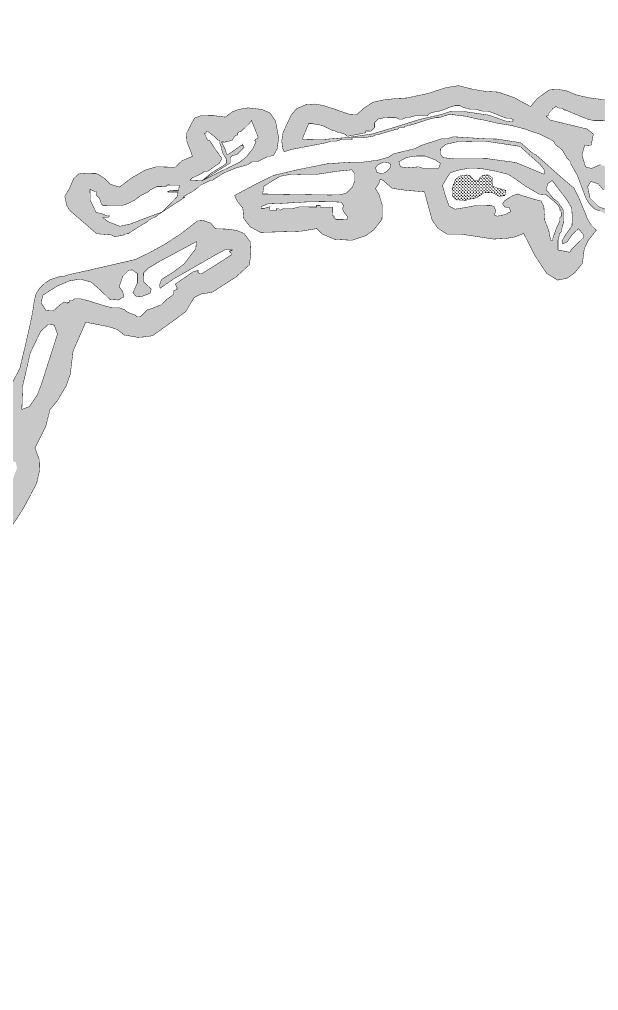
# Model space of a CAD drawing. Header units: metres. Extents: x 319750 to 415268, y 1725605 to 1842937.
# Drawn here: x 330779 to 332125, y 1808813 to 1811073 of the extents above; entities that cross this region are included whole.
import ezdxf

# ---------------------------------------------------------------- set-up
doc = ezdxf.new("R2010")
doc.units = ezdxf.units.M
doc.header["$MEASUREMENT"] = 0
doc.layers.add('MANGROOVES BUFFER ZONE', color=120, linetype='Continuous')

msp = doc.modelspace()

# ---------------------------------------------------------------- hatches: boundary and pattern name
at = {"layer": 'MANGROOVES BUFFER ZONE'}
h = msp.add_hatch(dxfattribs=at)
h.set_pattern_fill('GRASS', color=256, scale=5)
h.paths.add_polyline_path([(332098.8, 1810817.9), (332050.3, 1810829.7), (332012, 1810839.1), (332003.8, 1810847.8), (332009, 1810850.4), (332009.1, 1810854.4), (332017.2, 1810862.5), (332017.2, 1810866.5), (332021.3, 1810866.5), (332025.4, 1810870.5), (332033.4, 1810866.4), (332041.5, 1810866.3), (332045.5, 1810862.2), (332049.5, 1810862.2), (332057.6, 1810858.1), (332097.9, 1810841.6), (332114, 1810837.4), (332150.4, 1810837.2), (332162.4, 1810829), (332170.5, 1810824.9), (332178.5, 1810816.7), (332186.5, 1810808.6), (332194.6, 1810808.5), (332198.6, 1810804.4), (332218.8, 1810804.3), (332222.9, 1810808.3), (332235.1, 1810816.3), (332251.3, 1810824.2), (332259.4, 1810828.2), (332295.9, 1810840), (332320.2, 1810847.9), (332344.5, 1810859.9), (332348.6, 1810863.9), (332348.7, 1810876), (332356.8, 1810884), (332377.1, 1810896), (332389.3, 1810904), (332397.4, 1810903.9), (332401.5, 1810907.9), (332405.5, 1810903.8), (332417.6, 1810903.8), (332417.8, 1810924), (332421.8, 1810928), (332425.9, 1810932), (332430, 1810940), (332446.3, 1810956.1), (332454.4, 1810964.1), (332462.6, 1810976.1), (332474.9, 1810996.3), (332491.3, 1811028.5), (332495.4, 1811032.5), (332495.5, 1811040.6), (332499.5, 1811044.6), (332499.6, 1811048.6), (332503.6, 1811052.6), (332523.8, 1811052.5), (332523.9, 1811056.5), (332527.9, 1811060.5), (332538.3, 1811072.5), (332467.6, 1811073), (332450.9, 1811035.4), (332436.3, 1811013.5), (332409.9, 1810981.4), (332377.5, 1810940.4), (332330.8, 1810908.5), (332271.9, 1810874.6), (332208.7, 1810852.1), (332195.6, 1810859.1), (332162.8, 1810877.5), (332140, 1810885.7), (332101.7, 1810890.9), (332074.2, 1810897.3), (332048.9, 1810907.5), (332031.2, 1810910.1), (332011.6, 1810909.2), (331998.9, 1810900.7), (331982.2, 1810888.3), (331967.2, 1810870.4), (331953.7, 1810877.4), (331929.4, 1810891), (331892.3, 1810903.9), (331863, 1810905.5), (331833.6, 1810910.2), (331799.6, 1810918.9), (331770.2, 1810914.2), (331729.2, 1810900.8), (331679.2, 1810890.2), (331654.5, 1810888.9), (331625.4, 1810885.7), (331600.7, 1810880.3), (331579.3, 1810866.4), (331562.5, 1810850.9), (331548.1, 1810851.5), (331508.7, 1810865.1), (331485.4, 1810872.6), (331465.4, 1810876.1), (331444.3, 1810874.5), (331423.2, 1810865.1), (331410.9, 1810851.2), (331399.3, 1810826.3), (331391.3, 1810808.8), (331388.8, 1810790.5), (331390.3, 1810773.8), (331394.2, 1810765), (331410.3, 1810770.2), (331491.3, 1810785.8), (331503.4, 1810789.7), (331515.5, 1810789.6), (331527.7, 1810793.6), (331551.9, 1810793.4), (331552, 1810797.4), (331576.2, 1810797.2), (331600.5, 1810801.1), (331608.6, 1810805), (331612.7, 1810805), (331653.2, 1810816.8), (331657.2, 1810816.8), (331661.3, 1810820.8), (331673.4, 1810820.7), (331673.4, 1810824.7), (331677.5, 1810824.7), (331693.7, 1810828.6), (331730.1, 1810840.5), (331746.3, 1810844.4), (331754.4, 1810844.3), (331778.7, 1810852.2), (331815, 1810847.9), (331851.3, 1810839.5), (331855.4, 1810839.5), (331891.7, 1810831.1), (331919.9, 1810826.8), (331952.2, 1810818.5), (331988.5, 1810806.1), (332020.7, 1810789.7), (332024.7, 1810781.6), (332040.7, 1810769.3), (332052.7, 1810749), (332060.7, 1810740.9), (332060.7, 1810736.8), (332076.6, 1810708.4), (332088.5, 1810676), (332096.4, 1810655.7), (332104.4, 1810643.5), (332116.4, 1810631.3), (332128.5, 1810627.2), (332144.6, 1810618.9), (332176.8, 1810606.6), (332225.2, 1810594.1), (332285.7, 1810581.5), (332310, 1810577.2), (332342.3, 1810581), (332358.5, 1810580.9), (332382.8, 1810588.8), (332411.2, 1810600.7), (332435.5, 1810616.7), (332439.6, 1810620.7), (332439.6, 1810616.6), (332468.1, 1810640.6), (332488.4, 1810652.6), (332508.7, 1810668.6), (332524.9, 1810676.6), (332549.3, 1810692.5), (332557.4, 1810692.5), (332597.8, 1810700.2), (332626.1, 1810700), (332674.6, 1810703.7), (332694.9, 1810707.6), (332707, 1810707.5), (332727.2, 1810711.4), (332739.4, 1810715.3), (332747.5, 1810723.3), (332755.6, 1810727.3), (332757.7, 1810733.4), (332734.1, 1810720.9), (332705.7, 1810715.2), (332647.3, 1810708.4), (332569.8, 1810701.2), (332526, 1810689.8), (332500.2, 1810675.8), (332407.8, 1810608.3), (332360.1, 1810589), (332309.5, 1810584.3), (332172.3, 1810619.1), (332125.3, 1810637.4), (332105.2, 1810657.5), (332099.9, 1810683.3), (332107, 1810695.8), (332124.6, 1810690.5), (332136.8, 1810675.8), (332145.4, 1810680.1), (332153.3, 1810705.2), (332147.2, 1810728.6), (332129.3, 1810735.1), (332108.8, 1810726.1), (332094.8, 1810730.1), (332086.6, 1810757.7), (332092.7, 1810779.2), (332108.1, 1810780.6), (332113.1, 1810806.1)])
h.paths.add_polyline_path([(331927.2, 1810839.4), (331924, 1810834.6), (331911.6, 1810835.5), (331870.8, 1810850.2), (331811.1, 1810858.9), (331780, 1810858.4), (331759.6, 1810851.8), (331708.4, 1810840), (331652.4, 1810822.4), (331599.3, 1810806.6), (331543.7, 1810798.4), (331485.2, 1810793.6), (331440.9, 1810793), (331436.6, 1810794.9), (331451.2, 1810830.5), (331459.3, 1810830.5), (331483.5, 1810826.2), (331507.7, 1810813.9), (331511.7, 1810813.9), (331519.7, 1810809.8), (331523.8, 1810809.8), (331535.9, 1810805.6), (331539.9, 1810801.5), (331543.9, 1810801.5), (331584.4, 1810809.3), (331584.4, 1810813.3), (331596.6, 1810813.2), (331600.6, 1810817.2), (331604.7, 1810821.2), (331604.8, 1810833.4), (331608.9, 1810837.4), (331612.9, 1810841.4), (331617, 1810841.4), (331629.1, 1810845.3), (331653.4, 1810845.1), (331661.4, 1810841), (331669.5, 1810840.9), (331677.6, 1810844.9), (331685.7, 1810844.9), (331697.9, 1810848.8), (331726.1, 1810848.6), (331730.2, 1810852.6), (331738.3, 1810856.6), (331758.6, 1810860.4), (331778.8, 1810868.4), (331791, 1810872.3), (331803.1, 1810872.2), (331811.2, 1810868.1), (331827.3, 1810863.9), (331839.4, 1810863.9), (331855.5, 1810859.7), (331867.7, 1810859.6), (331879.8, 1810855.5), (331899.9, 1810847.2), (331912, 1810843.1), (331920.1, 1810843)], flags=16)
h = msp.add_hatch(dxfattribs=at)
h.set_pattern_fill('GRASS', color=256, scale=5)
h.paths.add_polyline_path([(331374.3, 1810836.1), (331361.6, 1810855.1), (331342.7, 1810863.6), (331310.4, 1810867.2), (331289.4, 1810863.8), (331273.3, 1810857.6), (331257.2, 1810845.7), (331231.5, 1810849), (331201.9, 1810849.3), (331185.8, 1810843.2), (331178.3, 1810830), (331167.2, 1810807.9), (331168, 1810788.7), (331176.2, 1810768.4), (331180.9, 1810754), (331157, 1810744.4), (331140.6, 1810729), (331097, 1810730.1), (331071.3, 1810722.5), (331038, 1810703.1), (331011.3, 1810682.7), (330989.7, 1810689.8), (330977.1, 1810702.9), (330958.1, 1810714.7), (330933.4, 1810715.2), (330916.3, 1810713.5), (330904.7, 1810702.4), (330895.2, 1810680.1), (330884.1, 1810661.2), (330888.7, 1810640.6), (330895, 1810629.1), (330958.4, 1810574.3), (330992.5, 1810571.5), (331000.6, 1810567.3), (331020.8, 1810571.2), (331028.9, 1810575.2), (331033, 1810575.2), (331057.4, 1810591.1), (331077.6, 1810603.1), (331081.7, 1810607.1), (331097.9, 1810615.1), (331102, 1810619.1), (331110.6, 1810624.7), (331074, 1810611.4), (331037.1, 1810597.1), (331012.3, 1810591.6), (330985.4, 1810602.1), (330972.3, 1810612), (330984.8, 1810611.9), (330988.8, 1810615.9), (330980.8, 1810616), (330972.7, 1810620.1), (330957, 1810624.2), (330943.5, 1810652.1), (330942.7, 1810676.9), (330944.9, 1810676.9), (330952.9, 1810672.8), (330957, 1810672.8), (330956.9, 1810664.7), (330964.9, 1810656.5), (330968.9, 1810644.4), (330972.9, 1810640.3), (331017.3, 1810640), (331029.5, 1810643.9), (331045.7, 1810651.9), (331062, 1810663.9), (331078.2, 1810671.8), (331082.3, 1810675.8), (331090.4, 1810679.8), (331098.5, 1810683.8), (331118.7, 1810683.6), (331122.8, 1810687.6), (331151.1, 1810687.4), (331148.4, 1810675.3), (331130.8, 1810675.4), (331122.6, 1810671.5), (331146.9, 1810671.3), (331147.6, 1810671.4), (331145, 1810659.8), (331110.6, 1810624.7), (331150.8, 1810651), (331163, 1810659), (331158.9, 1810659.1), (331171.1, 1810667), (331179.2, 1810671), (331195.5, 1810683), (331199.5, 1810687), (331223.9, 1810699), (331227.9, 1810698.9), (331252.3, 1810714.9), (331280.7, 1810726.8), (331309, 1810734.7), (331321.2, 1810742.6), (331333.3, 1810742.6), (331357.7, 1810754.5), (331361.7, 1810754.5), (331369.7, 1810757), (331378.2, 1810772.1), (331381.5, 1810797.6)])
h.paths.add_polyline_path([(331232.8, 1810799.9), (331240.8, 1810791.8), (331244.8, 1810791.8), (331244.8, 1810783.7), (331248.7, 1810775.6), (331248.7, 1810771.5), (331252.6, 1810759.4), (331260.6, 1810747.2), (331260.6, 1810739.1), (331256.5, 1810735.1), (331224, 1810715.1), (331203.7, 1810697.9), (331175.4, 1810699.3), (331179.5, 1810703.4), (331203.8, 1810715.3), (331207.9, 1810719.3), (331216, 1810719.2), (331244.4, 1810739.2), (331248.5, 1810747.3), (331248.5, 1810751.3), (331236.5, 1810767.6), (331220.6, 1810791.9), (331216.5, 1810792), (331208.6, 1810808.2), (331212.6, 1810808.2), (331212.7, 1810812.2), (331216.7, 1810812.2)], flags=16)
h.paths.add_polyline_path([(331248.8, 1810787.7), (331256.9, 1810787.6), (331273.1, 1810791.5), (331281.3, 1810803.6), (331285.3, 1810803.6), (331285.4, 1810807.6), (331289.4, 1810811.6), (331293.5, 1810811.6), (331313.8, 1810831.6), (331318.2, 1810838), (331333.8, 1810799.1), (331332, 1810795.1), (331329.7, 1810795.1), (331325.6, 1810791.1), (331328.7, 1810788), (331322.4, 1810773.8), (331307, 1810753.4), (331290.5, 1810740.8), (331204.8, 1810698.5), (331224, 1810711.1), (331256.5, 1810731), (331268.6, 1810739), (331268.7, 1810751.1), (331272.8, 1810755.2), (331285, 1810759.1), (331297.2, 1810771.1), (331301.3, 1810775.1), (331297.3, 1810783.3), (331297.3, 1810779.2), (331293.2, 1810779.2), (331264.8, 1810759.3), (331260.7, 1810759.3), (331256.8, 1810771.4)], flags=16)
h = msp.add_hatch(dxfattribs=at)
h.set_pattern_fill('GRASS', color=256, scale=5)
h.paths.add_polyline_path([(331980, 1810757.7), (331972, 1810761.8), (331943.9, 1810786.2), (331915.6, 1810790.5), (331887.4, 1810794.8), (331867.2, 1810794.9), (331794.5, 1810799.5), (331786.4, 1810799.6), (331774.2, 1810795.7), (331762.1, 1810795.8), (331713.5, 1810780), (331697.3, 1810772), (331648.7, 1810760.3), (331636.5, 1810752.3), (331608.1, 1810744.4), (331604.1, 1810744.5), (331575.8, 1810740.6), (331551.5, 1810740.8), (331494.9, 1810737.2), (331418, 1810721.7), (331369.4, 1810709.9), (331328.9, 1810690), (331284.2, 1810666.1), (331278.9, 1810663), (331286.9, 1810647.5), (331298.2, 1810634.1), (331300.3, 1810609.8), (331315.4, 1810590.3), (331339.1, 1810577.4), (331433.5, 1810580.1), (331470.2, 1810586.2), (331482, 1810574), (331511.7, 1810561.3), (331552.1, 1810559), (331584.8, 1810570.1), (331602.5, 1810583.1), (331612.7, 1810595.9), (331621.8, 1810607.9), (331622.1, 1810641.9), (331614.6, 1810665.8), (331606.7, 1810679.3), (331614.6, 1810691.8), (331617.6, 1810701.3), (331624.6, 1810698.1), (331645.3, 1810679.9), (331679, 1810675.1), (331720.4, 1810671.9), (331738.3, 1810606), (331751.7, 1810586.9), (331772.5, 1810573.4), (331806.8, 1810573.1), (331881.1, 1810561.8), (331911.8, 1810563.5), (331931.2, 1810567), (331951.1, 1810575), (331976.6, 1810524.8), (331997, 1810493.1), (332004.8, 1810481.5), (332030.2, 1810466.3), (332051.6, 1810470.4), (332070.7, 1810484.1), (332087.7, 1810505.4), (332091.9, 1810538.7), (332100.6, 1810557.7), (332120.1, 1810582.8), (332108, 1810595), (332100.1, 1810607.2), (332092.1, 1810627.4), (332080.2, 1810655.8), (332068.3, 1810680.2), (332044.2, 1810700.6)])
h.paths.add_polyline_path([(331606.6, 1810727.2), (331611.4, 1810734.1), (331624.9, 1810741), (331635.7, 1810740), (331641.2, 1810736.2), (331640.2, 1810726.8), (331631.9, 1810718.5), (331622.5, 1810713.6), (331610, 1810716.8)], flags=16)
h.paths.add_polyline_path([(331558.7, 1810713.4), (331558.7, 1810697.9), (331553.2, 1810683.4), (331539.7, 1810669.6), (331526.6, 1810665.1), (331501.1, 1810664.4), (331344.4, 1810666.8), (331346.5, 1810684.1), (331359.6, 1810692.7), (331384.8, 1810707.9), (331411.4, 1810713), (331435.2, 1810712.3), (331467.6, 1810712), (331519.4, 1810719.9), (331551.5, 1810723)], flags=16)
h.paths.add_polyline_path([(331661, 1810742.1), (331679, 1810751.8), (331702.6, 1810755.2), (331721.3, 1810755.2), (331745.6, 1810746.2), (331757.4, 1810737.9), (331753.5, 1810727.1), (331733.1, 1810726.8), (331716.1, 1810726.8), (331706.8, 1810730), (331683.9, 1810727.9), (331664.5, 1810730)], flags=16)
h.paths.add_polyline_path([(331526.9, 1810647.8), (331532.1, 1810640.2), (331530, 1810630.9), (331533.5, 1810624), (331541.1, 1810614.6), (331540.3, 1810607.5), (331538.4, 1810607.6), (331514.1, 1810607.8), (331510.1, 1810611.8), (331510.1, 1810615.9), (331506.1, 1810615.9), (331506.1, 1810619.9), (331506.3, 1810636.1), (331502.2, 1810636.1), (331478, 1810636.3), (331478, 1810640.4), (331469.9, 1810640.4), (331469.9, 1810636.4), (331449.7, 1810636.6), (331441.6, 1810636.6), (331433.5, 1810636.7), (331429.5, 1810636.7), (331413.3, 1810632.8), (331401.2, 1810632.9), (331393.1, 1810633), (331385, 1810629), (331381, 1810633.1), (331376.9, 1810633.1), (331376.9, 1810629), (331360.7, 1810629.2), (331360.8, 1810637.3), (331348.6, 1810633.3), (331340.6, 1810633.4), (331340.6, 1810637.4), (331356.3, 1810643.7), (331396.4, 1810645.4), (331444.5, 1810648.2), (331481.2, 1810648.9), (331508.9, 1810648.5)], flags=16)
h.paths.add_polyline_path([(331757.6, 1810759.8), (331758.3, 1810772.6), (331770.1, 1810782.3), (331799.9, 1810788.9), (331861, 1810789.9), (331942.6, 1810777.5), (331987.7, 1810736.9), (331997.8, 1810725.1), (332000.6, 1810718.5), (331998.5, 1810712.9), (331992.2, 1810715.4), (331932.9, 1810740), (331866.2, 1810749), (331818, 1810748.3), (331792.6, 1810748.3), (331763.8, 1810751.4)], flags=16)
h.paths.add_polyline_path([(331762.4, 1810686.7), (331770.1, 1810699.9), (331780.2, 1810715.9), (331800.7, 1810722.5), (331825.1, 1810727), (331850.2, 1810726.4), (331884.6, 1810720.1), (331914.6, 1810712.8), (331933.7, 1810700.6), (331952.5, 1810686.7), (331986.7, 1810666.5), (332003.2, 1810665.2), (332003.5, 1810664.5), (332023.6, 1810648.2), (332027.6, 1810644.1), (332031.6, 1810640), (332035.6, 1810631.9), (332035.6, 1810627.9), (332039.6, 1810623.8), (332039.5, 1810619.8), (332039.5, 1810615.7), (332035.4, 1810611.7), (332035.4, 1810603.6), (332027.2, 1810587.5), (332023, 1810575.4), (332018.9, 1810563.4), (332018.9, 1810559.3), (332014.8, 1810559.3), (332013.7, 1810559.4), (332009.3, 1810582.7), (332000.2, 1810604.9), (331998.8, 1810623.7), (331998.1, 1810638), (331991.5, 1810650.5), (331972.4, 1810655.4), (331948.7, 1810662.7), (331936.2, 1810666.9), (331922.9, 1810661.6), (331906.6, 1810650.9), (331902, 1810643.9), (331906.9, 1810636.6), (331918.1, 1810634.8), (331920.8, 1810625.5), (331909, 1810619.2), (331889.5, 1810615), (331882.9, 1810618.1), (331886.4, 1810627.9), (331881.9, 1810638), (331872.8, 1810640.4), (331838.7, 1810639.7), (331810.5, 1810634.5), (331792, 1810631.4), (331777.8, 1810638.5), (331769.1, 1810662.3)], flags=16)
h.paths.add_polyline_path([(331785.1, 1810681.5), (331792.7, 1810700.3), (331802.1, 1810708.3), (331819.9, 1810711.1), (331827.5, 1810708.6), (331833.5, 1810700.6), (331840.4, 1810697.1), (331846, 1810698.5), (331849.1, 1810704.4), (331855.4, 1810710.4), (331868.6, 1810711.1), (331878.7, 1810704.4), (331877.3, 1810697.5), (331878.7, 1810685.3), (331888.8, 1810680.8), (331909.4, 1810675.2), (331907.3, 1810662.7), (331894, 1810661.3), (331884.6, 1810666.9), (331876.3, 1810670.3), (331858.9, 1810669.3), (331842.2, 1810658.5), (331815.7, 1810651.9), (331794.8, 1810653.3), (331786.1, 1810661.3)], flags=0)
h.paths.add_polyline_path([(332003.1, 1810674.9), (332006.9, 1810690.8), (332017.4, 1810698.1), (332028.9, 1810682.8), (332048.8, 1810657), (332062.7, 1810634.7), (332064.1, 1810614.8), (332063.4, 1810592.5), (332048.8, 1810572.3), (332040.1, 1810557.6), (332041.8, 1810550.7), (332052.3, 1810555.5), (332064.8, 1810573.3), (332078.4, 1810585.9), (332089.2, 1810573.3), (332089.5, 1810564.7), (332083.5, 1810558.8), (332063.1, 1810538.8), (332058, 1810531.1), (332030.8, 1810536.6), (332031, 1810559.2), (332035.2, 1810575.4), (332039.2, 1810579.4), (332039.3, 1810583.4), (332043.4, 1810599.5), (332043.5, 1810607.6), (332043.5, 1810611.7), (332043.6, 1810619.7), (332043.6, 1810627.8), (332039.7, 1810635.9), (332035.7, 1810640), (332031.7, 1810648.1), (332019.6, 1810656.3), (332007.6, 1810672.6)], flags=16)
h = msp.add_hatch(dxfattribs=at)
h.set_pattern_fill('GRASS', color=256, scale=5)
h.paths.add_polyline_path([(331888.8, 1810680.8), (331878.7, 1810685.3), (331877.3, 1810697.5), (331878.7, 1810704.4), (331868.6, 1810711.1), (331855.4, 1810710.4), (331849.1, 1810704.4), (331846, 1810698.5), (331840.4, 1810697.1), (331833.5, 1810700.6), (331827.5, 1810708.6), (331819.9, 1810711.1), (331802.1, 1810708.3), (331792.7, 1810700.3), (331785.1, 1810681.5), (331786.1, 1810661.3), (331794.8, 1810653.3), (331815.7, 1810651.9), (331842.2, 1810658.5), (331858.9, 1810669.3), (331876.3, 1810670.3), (331884.6, 1810666.9), (331894, 1810661.3), (331907.3, 1810662.7), (331909.4, 1810675.2)])
h = msp.add_hatch(dxfattribs=at)
h.set_pattern_fill('GRASS', color=256, scale=5)
h.paths.add_polyline_path([(330481.5, 1809463.8), (330484.1, 1809484.9), (330505.9, 1809508.9), (330515.4, 1809517.2), (330543.8, 1809521.8), (330566.3, 1809543.2), (330579.9, 1809573.7), (330577.9, 1809603.8), (330582.9, 1809606.7), (330606, 1809632.5), (330629, 1809683.8), (330637.1, 1809773.1), (330656.2, 1809834.4), (330678.3, 1809842), (330723.8, 1809862.4), (330762.9, 1809896.3), (330788, 1809935.3), (330818.5, 1809992.6), (330825.3, 1810021.7), (330824.8, 1810049.3), (330814.9, 1810075.7), (330839.8, 1810125.4), (330849.7, 1810164.5), (330867.5, 1810186.5), (330887.4, 1810220), (330897, 1810247.1), (330903.5, 1810301.1), (330932.9, 1810368.4), (330985.6, 1810358.1), (331006.2, 1810351.5), (331022.1, 1810338.7), (331054.2, 1810333.1), (331067.4, 1810334), (331088, 1810336.8), (331129.3, 1810366.3), (331165.6, 1810393.2), (331185.2, 1810425.8), (331202.1, 1810434.3), (331226.8, 1810438), (331282.6, 1810473.7), (331313.6, 1810502.4), (331317, 1810531.9), (331315.8, 1810554.9), (331301.3, 1810574.7), (331283.1, 1810582.2), (331260, 1810585.1), (331234.3, 1810586), (331223.6, 1810599), (331205.6, 1810604.9), (331193.1, 1810604.3), (331154.2, 1810574.2), (331117.6, 1810550.3), (331081.1, 1810530.3), (331048.7, 1810514.4), (330947.5, 1810491), (330894.8, 1810479.3), (330882.7, 1810475.3), (330874.6, 1810475.4), (330850.3, 1810467.5), (330838.1, 1810459.5), (330825.9, 1810447.5), (330817.7, 1810435.4), (330813.5, 1810419.3), (330809.3, 1810391), (330800.9, 1810350.7), (330792.5, 1810314.4), (330780, 1810261.9), (330763.5, 1810229.7), (330751.3, 1810213.6), (330743.1, 1810201.6), (330718.7, 1810185.6), (330690.3, 1810169.7), (330641.7, 1810153.9), (330552.6, 1810122.3), (330544.4, 1810114.2), (330532.1, 1810094.1), (330515.8, 1810070), (330499.4, 1810041.8), (330474.7, 1809989.5), (330450.2, 1809953.3), (330425.5, 1809896.9), (330405, 1809852.6), (330404.9, 1809844.5), (330388.1, 1809763.8), (330371.5, 1809707.4), (330351, 1809671.2), (330326.4, 1809622.9), (330322.3, 1809618.9), (330318.2, 1809614.9), (330314.1, 1809602.8), (330318.1, 1809602.7), (330305.9, 1809586.7), (330287, 1809547.1), (330293.7, 1809526.5), (330304, 1809510.5), (330310.2, 1809486.9), (330311.6, 1809422.6), (330299.1, 1809402.4), (330286.3, 1809394.1), (330284.4, 1809402.9), (330271.3, 1809420.9), (330255.9, 1809433), (330235.5, 1809436), (330220.7, 1809434.4), (330179, 1809381.5), (330166.8, 1809369.5), (330154.6, 1809361.5), (330142.4, 1809349.5), (330080.8, 1809280.8), (330087.9, 1809268.4), (330097.6, 1809257.1), (330077.6, 1809249.5), (330058.1, 1809240.7), (330039.6, 1809228), (330033.3, 1809216.3), (330036.7, 1809209.1), (330027, 1809202.7), (330018.1, 1809209.7), (330006.1, 1809210.8), (329993.3, 1809207.3), (329947, 1809173.2), (329878, 1809137.4), (329801, 1809105.6), (329790.7, 1809101.8), (329801.2, 1809098.5), (329800.2, 1809080.6), (329778, 1809052.6), (329761.1, 1809030), (329733.7, 1809019.9), (329723.5, 1809009.2), (329711.5, 1809029.6), (329707.5, 1809037.7), (329707.6, 1809041.7), (329699.4, 1809037.7), (329691.4, 1809037.8), (329687.3, 1809033.8), (329687.3, 1809029.8), (329658.7, 1808989.6), (329654.6, 1808985.5), (329654.5, 1808981.5), (329654.5, 1808977.5), (329654.5, 1808969.4), (329666.3, 1808937), (329674.1, 1808896.5), (329666, 1808896.5), (329653.9, 1808896.6), (329649.8, 1808892.6), (329637.7, 1808888.7), (329621.5, 1808892.9), (329597.3, 1808893), (329581.1, 1808893.2), (329573.1, 1808897.3), (329569, 1808897.3), (329565, 1808897.3), (329560.9, 1808897.4), (329556.9, 1808893.4), (329552.7, 1808881.3), (329544.5, 1808861.1), (329542.7, 1808859.4), (329524.1, 1808866.9), (329512, 1808884.8), (329510.9, 1808904.3), (329519.4, 1808926.5), (329527.3, 1808953.9), (329484.6, 1808920.2), (329464.5, 1808892.2), (329450.3, 1808887.5), (329418.1, 1808901.2), (329376.9, 1808921.2), (329354.2, 1808940.7), (329347.9, 1808957.2), (329370.1, 1808981.4), (329398.6, 1809005.7), (329428.6, 1809008.9), (329450.8, 1809000.4), (329463.5, 1808995.2), (329476.7, 1809003.1), (329490.9, 1809003.6), (329508.3, 1809003.6), (329522.6, 1809014.7), (329534.2, 1809034.2), (329559, 1809046.3), (329594.9, 1809050.5), (329640.8, 1809049), (329687.2, 1809044.7), (329743.2, 1809055.8), (329772.7, 1809073.2), (329790.7, 1809101.8), (329748.3, 1809085.9), (329679.5, 1809074.3), (329590.5, 1809062.8), (329558.2, 1809059.1), (329517.6, 1809043.2), (329505.5, 1809039.3), (329489.3, 1809031.3), (329477.1, 1809027.4), (329448.8, 1809023.5), (329416.4, 1809019.8), (329372, 1809020.1), (329344.7, 1809023.7), (329321.1, 1809004.9), (329305.1, 1808988.3), (329296.7, 1808961.8), (329294.6, 1808937.9), (329305.9, 1808915.7), (329330.8, 1808885.7), (329398.3, 1808842.7), (329433.7, 1808828.9), (329459.6, 1808832), (329477.6, 1808837), (329486.1, 1808831.7), (329514.5, 1808812.9), (329536, 1808814.7), (329556.1, 1808822.9), (329577.8, 1808835.9), (329590.2, 1808849.2), (329604.5, 1808850.3), (329634.8, 1808846.6), (329657.4, 1808847.9), (329681.1, 1808857.5), (329695.4, 1808868.7), (329710.5, 1808892.8), (329714.9, 1808913.4), (329712.2, 1808942.6), (329704.1, 1808974.2), (329733.6, 1808969.4), (329763.5, 1808973.3), (329790.5, 1808989.5), (329802.6, 1809012.3), (329819, 1809005.8), (329838.6, 1809001.8), (329859.1, 1809002.4), (329895.1, 1809020.5), (329930.2, 1809036.4), (330001.3, 1809071.6), (330013, 1809072.5), (330044, 1809068.8), (330069.7, 1809074.2), (330095.9, 1809091.2), (330142.6, 1809138.1), (330147.9, 1809137.4), (330166.3, 1809135.9), (330191.8, 1809150.1), (330204, 1809164.6), (330214.5, 1809185.5), (330234.1, 1809192.5), (330271.8, 1809220.9), (330310.8, 1809242.4), (330339.5, 1809248.2), (330360.4, 1809256.5), (330392.9, 1809284.7), (330426.1, 1809326.6), (330460.6, 1809369.3), (330478.1, 1809408.3)])
h.paths.add_polyline_path([(330366.4, 1809404.8), (330379.7, 1809456.7), (330366.4, 1809537.9), (330354.8, 1809564.4), (330341.5, 1809584.5), (330339.9, 1809607.8), (330346.8, 1809631.7), (330365.9, 1809652.3), (330390.8, 1809655.5), (330469.3, 1809568.6), (330464.5, 1809549), (330450.2, 1809522.5), (330433.2, 1809483.3), (330430, 1809452.1), (330438.1, 1809420.1), (330433.8, 1809415.9), (330425.6, 1809399.8), (330417.5, 1809391.8), (330425.5, 1809387.7), (330421.5, 1809383.7), (330421.4, 1809379.6), (330417.3, 1809371.6), (330401, 1809351.5), (330392.8, 1809335.4), (330388.7, 1809331.4), (330388.7, 1809327.3), (330392.7, 1809327.3), (330392.7, 1809323.3), (330392.7, 1809319.2), (330388.6, 1809319.3), (330388.6, 1809315.2), (330388.6, 1809311.2), (330388.5, 1809307.1), (330384.5, 1809307.2), (330380.5, 1809307.2), (330372.3, 1809303.2), (330368.3, 1809303.3), (330356.1, 1809295.3), (330331.8, 1809287.4), (330307.5, 1809283.5), (330299.5, 1809283.6), (330275.1, 1809275.7), (330271.1, 1809271.7), (330263, 1809267.7), (330254.8, 1809255.6), (330246.6, 1809247.6), (330242.6, 1809243.6), (330234.4, 1809239.6), (330230.4, 1809239.7), (330222.3, 1809235.7), (330210.1, 1809231.8), (330206.1, 1809231.8), (330202, 1809227.8), (330198, 1809227.8), (330194, 1809231.9), (330189.9, 1809231.9), (330185.9, 1809231.9), (330185.9, 1809227.9), (330169.5, 1809207.8), (330165.4, 1809199.8), (330165.4, 1809195.7), (330165.4, 1809191.7), (330161.3, 1809187.7), (330157.3, 1809187.7), (330149.2, 1809187.8), (330145.1, 1809187.8), (330141.1, 1809187.8), (330133, 1809187.9), (330129, 1809187.9), (330112.7, 1809180), (330104.7, 1809180), (330104.6, 1809176), (330104.6, 1809172), (330104.6, 1809167.9), (330104.5, 1809163.9), (330096.4, 1809151.8), (330076, 1809131.8), (330067.9, 1809127.8), (330071.9, 1809119.7), (330067.8, 1809115.7), (330067.8, 1809111.6), (330063.7, 1809107.6), (330055.6, 1809103.6), (330047.5, 1809103.7), (330035.4, 1809107.8), (330027.3, 1809107.9), (329991, 1809116.3), (329987, 1809116.3), (329942.3, 1809088.4), (329934.2, 1809084.4), (329926, 1809076.4), (329913.9, 1809076.5), (329909.9, 1809072.5), (329905.8, 1809072.5), (329901.8, 1809072.5), (329877.5, 1809064.6), (329873.4, 1809064.7), (329869.3, 1809060.6), (329857.2, 1809052.7), (329845, 1809048.7), (329844.7, 1809048.4), (329830.8, 1809067), (329821.2, 1809083.9), (329821.2, 1809095.6), (329846.1, 1809105.1), (329918.2, 1809135.8), (329956.4, 1809157.6), (329969.1, 1809166.6), (329991.9, 1809167.1), (330008.3, 1809156.5), (330024.8, 1809151.2), (330047, 1809150.2), (330059.8, 1809157.6), (330068.3, 1809176.1), (330082, 1809193.1), (330103.8, 1809204.2), (330126.6, 1809203.1), (330144.6, 1809202.1), (330154.7, 1809210.5), (330175.3, 1809246), (330190.9, 1809258.9), (330228.5, 1809264.2), (330243.4, 1809285.4), (330259.8, 1809310.8), (330270.4, 1809337.3), (330282.6, 1809348.4), (330299, 1809350), (330319.2, 1809356.9), (330336.7, 1809368)], flags=16)
h.paths.add_polyline_path([(330248.1, 1809369.2), (330247.1, 1809358.2), (330130.7, 1809302.3), (330127.4, 1809308.3), (330128.7, 1809314.3), (330137.1, 1809321.9), (330151.1, 1809333.9), (330156.7, 1809345.3), (330160.1, 1809357.2), (330200.1, 1809383.9), (330221.7, 1809384.6), (330241.1, 1809377.6)], flags=16)
h.paths.add_polyline_path([(330481.5, 1809566.5), (330431.8, 1809630.1), (330423.8, 1809644.5), (330409.3, 1809658.4), (330378.8, 1809680.4), (330376.7, 1809693.2), (330391.1, 1809693.7), (330399.2, 1809678.2), (330413.6, 1809683.6), (330418.9, 1809699.6), (330426.4, 1809719.9), (330441.4, 1809716.2), (330447.3, 1809692.1), (330456.4, 1809680.9), (330459.6, 1809691.1), (330463.9, 1809708.2), (330470.3, 1809740.8), (330477.2, 1809782.5), (330467.1, 1809793.7), (330459.1, 1809780.9), (330459.1, 1809753.6), (330453.7, 1809733.8), (330440.9, 1809727.9), (330430.2, 1809729.5), (330407.9, 1809735.7), (330397.2, 1809743.8), (330396.2, 1809767.8), (330410.6, 1809822.9), (330435.2, 1809871.5), (330463, 1809902), (330482.8, 1809912.2), (330534.2, 1809913.8), (330590.9, 1809912.7), (330628.3, 1809915.9), (330692, 1809948), (330696.6, 1809943.3), (330716.7, 1809927), (330716.7, 1809922.9), (330716.6, 1809918.9), (330712.6, 1809914.9), (330708.5, 1809914.9), (330704.5, 1809910.9), (330700.4, 1809910.9), (330696.4, 1809911), (330692.3, 1809911), (330680.3, 1809919.2), (330676.2, 1809919.2), (330672.2, 1809919.2), (330668.1, 1809915.2), (330668.1, 1809911.2), (330668.1, 1809907.1), (330668, 1809903.1), (330672.1, 1809903.1), (330672, 1809899), (330672, 1809895), (330676, 1809894.9), (330672, 1809890.9), (330667.9, 1809886.9), (330663.9, 1809887), (330655.7, 1809883), (330647.7, 1809887.1), (330643.6, 1809883.1), (330639.6, 1809883.1), (330635.5, 1809883.1), (330631.5, 1809879.1), (330627.4, 1809875.1), (330619.2, 1809863.1), (330606.9, 1809843), (330598.8, 1809830.9), (330594.6, 1809814.8), (330590.4, 1809798.6), (330590.4, 1809794.6), (330590.3, 1809782.5), (330590.2, 1809770.3), (330590.2, 1809766.3), (330590.1, 1809754.2), (330590, 1809746.1), (330589.8, 1809721.8), (330589.7, 1809701.6), (330589.6, 1809693.5), (330585.5, 1809689.5), (330577.3, 1809677.5), (330573.2, 1809665.4), (330569.1, 1809661.4), (330565.1, 1809657.4), (330561, 1809657.4), (330552.9, 1809653.4), (330540.7, 1809637.4), (330536.6, 1809633.3), (330532.5, 1809629.3), (330532.5, 1809625.3), (330532.4, 1809613.2), (330532.3, 1809601), (330536.3, 1809592.9), (330536.2, 1809584.6), (330522.2, 1809571.8), (330498.1, 1809565.4)], flags=16)
h.paths.add_polyline_path([(330487.5, 1809945.9), (330480, 1809955.1), (330481.1, 1809964.2), (330488.1, 1809970.1), (330503.1, 1809989.5), (330517.1, 1810015.8), (330534.9, 1810062.1), (330548.9, 1810093.3), (330580.6, 1810113.7), (330683.4, 1810135.7), (330717.3, 1810132.5), (330721.6, 1810118), (330714.1, 1810073.9), (330664.6, 1809961.5), (330626.4, 1809941.1), (330586, 1809927.6), (330545.6, 1809931.9), (330517.7, 1809949.1), (330500.4, 1809945.9)], flags=16)
h.paths.add_polyline_path([(330713.6, 1809944.2), (330706.5, 1809955.6), (330750.8, 1810046.1), (330757.6, 1810047.8), (330770.7, 1810042.1), (330773.1, 1810028.2), (330743.4, 1809953.2), (330732.8, 1809934.6), (330722.1, 1809938.8)], flags=16)
h.paths.add_polyline_path([(330784.5, 1810165.5), (330786.1, 1810219.1), (330804, 1810297), (330828.4, 1810347.3), (330846.8, 1810364.1), (330859.8, 1810361.4), (330867.2, 1810340.7), (330830, 1810224.5), (330820.6, 1810199.3), (330801.3, 1810171.5)], flags=16)
h.paths.add_polyline_path([(330840.8, 1810395.5), (330829.2, 1810412.9), (330833.3, 1810431.2), (330865.7, 1810452), (330894.9, 1810464.6), (330920.5, 1810468.7), (330946, 1810461.5), (330966.8, 1810443.1), (330988.6, 1810421.7), (331009, 1810420), (331021.9, 1810427.5), (331018.5, 1810440.4), (331010.7, 1810451.3), (331019.2, 1810475.5), (331032.8, 1810489.1), (331041, 1810490.1), (331052.9, 1810481.9), (331052.9, 1810459.5), (331042.7, 1810437), (331050.2, 1810428.2), (331061.4, 1810427.5), (331082.9, 1810436), (331085.2, 1810445.5), (331068.2, 1810461.5), (331067.5, 1810483.3), (331079.1, 1810494.5), (331105.3, 1810510.2), (331190, 1810555.8), (331188.9, 1810539.5), (331161.6, 1810504), (331136.5, 1810485), (331109.3, 1810468.1), (331104.3, 1810454.4), (331106, 1810447.4), (331136.5, 1810468.6), (331179.1, 1810493.1), (331234.2, 1810524.8), (331256.5, 1810536.8), (331273.8, 1810536.3), (331267, 1810532.9), (331271, 1810528.8), (331271, 1810524.8), (331246.6, 1810508.8), (331202, 1810480.9), (331197.9, 1810480.9), (331193.9, 1810485), (331193.9, 1810489), (331181.8, 1810485.1), (331141.2, 1810457.1), (331145.1, 1810449), (331145.1, 1810445), (331137, 1810441), (331136.9, 1810432.9), (331120.7, 1810420.9), (331108.4, 1810408.9), (331088.2, 1810400.9), (331076, 1810397), (331067.9, 1810389), (331059.7, 1810381), (331055.7, 1810381), (331051.7, 1810381), (331047.6, 1810385.1), (331035.6, 1810389.2), (331027.5, 1810393.3), (331023.5, 1810397.4), (331011.4, 1810401.6), (331007.4, 1810401.6), (330995.2, 1810401.7), (330979.1, 1810405.8), (330938.8, 1810418.3), (330922.7, 1810422.5), (330918.6, 1810422.5), (330914.6, 1810422.5), (330906.5, 1810422.6), (330902.4, 1810418.6), (330898.4, 1810418.6), (330894.3, 1810418.6), (330894.3, 1810414.6), (330890.3, 1810414.6), (330890.3, 1810412.5), (330882.3, 1810415.6), (330870.8, 1810406.7), (330857.5, 1810394.5)], flags=16)

# ---------------------------------------------------------------- linework, layer by layer
at = {"layer": 'MANGROOVES BUFFER ZONE', "const_width": 1}
for points in [[(332140, 1810885.7), (332101.7, 1810890.9), (332074.2, 1810897.3), (332048.9, 1810907.5), (332031.2, 1810910.1), (332011.6, 1810909.2), (331998.9, 1810900.7), (331982.2, 1810888.3), (331967.2, 1810870.4), (331953.7, 1810877.4), (331929.4, 1810891), (331892.3, 1810903.9), (331863, 1810905.5), (331833.6, 1810910.2), (331799.6, 1810918.9), (331770.2, 1810914.2), (331729.2, 1810900.8), (331679.2, 1810890.2), (331654.5, 1810888.9), (331625.4, 1810885.7), (331600.7, 1810880.3), (331579.3, 1810866.4), (331562.5, 1810850.9), (331548.1, 1810851.5), (331508.7, 1810865.1), (331485.4, 1810872.6), (331465.4, 1810876.1), (331444.3, 1810874.5), (331423.2, 1810865.1), (331410.9, 1810851.2), (331399.3, 1810826.3), (331391.3, 1810808.8), (331388.8, 1810790.5), (331390.3, 1810773.8), (331394.2, 1810765), (331410.3, 1810770.2), (331491.3, 1810785.8), (331503.4, 1810789.7), (331515.5, 1810789.6), (331527.7, 1810793.6), (331551.9, 1810793.4), (331552, 1810797.4), (331576.2, 1810797.2), (331600.5, 1810801.1), (331608.6, 1810805), (331612.7, 1810805), (331653.2, 1810816.8), (331657.2, 1810816.8), (331661.3, 1810820.8), (331673.4, 1810820.7), (331673.4, 1810824.7), (331677.5, 1810824.7), (331693.7, 1810828.6), (331730.1, 1810840.5), (331746.3, 1810844.4), (331754.4, 1810844.3), (331778.7, 1810852.2), (331815, 1810847.9), (331851.3, 1810839.5), (331855.4, 1810839.5), (331891.7, 1810831.1), (331919.9, 1810826.8), (331952.2, 1810818.5), (331988.5, 1810806.1), (332020.7, 1810789.7), (332024.7, 1810781.6), (332040.7, 1810769.3), (332052.7, 1810749), (332060.7, 1810740.9), (332060.7, 1810736.8), (332076.6, 1810708.4), (332088.5, 1810676), (332096.4, 1810655.7), (332104.4, 1810643.5), (332116.4, 1810631.3), (332128.5, 1810627.2)], [(332129.3, 1810735.1), (332108.8, 1810726.1), (332094.8, 1810730.1), (332086.6, 1810757.7), (332092.7, 1810779.2), (332108.1, 1810780.6), (332113.1, 1810806.1), (332098.8, 1810817.9), (332098.8, 1810817.9), (332050.3, 1810829.7), (332012, 1810839.1), (332003.8, 1810847.8), (332009, 1810850.4), (332009.1, 1810854.4), (332017.2, 1810862.5), (332017.2, 1810866.5), (332021.3, 1810866.5), (332025.4, 1810870.5), (332033.4, 1810866.4), (332041.5, 1810866.3), (332045.5, 1810862.2), (332049.5, 1810862.2), (332057.6, 1810858.1), (332097.9, 1810841.6), (332114, 1810837.4), (332150.4, 1810837.2)], [(332172.3, 1810619.1), (332125.3, 1810637.4), (332105.2, 1810657.5), (332099.9, 1810683.3), (332107, 1810695.8), (332124.6, 1810690.5), (332136.8, 1810675.8)], [(330762.9, 1809896.3), (330788, 1809935.3), (330818.5, 1809992.6), (330825.3, 1810021.7), (330824.8, 1810049.3), (330814.9, 1810075.7), (330839.8, 1810125.4), (330849.7, 1810164.5), (330867.5, 1810186.5), (330887.4, 1810220), (330897, 1810247.1), (330903.5, 1810301.1), (330932.9, 1810368.4), (330985.6, 1810358.1), (331006.2, 1810351.5), (331022.1, 1810338.7), (331054.2, 1810333.1), (331067.4, 1810334), (331088, 1810336.8), (331129.3, 1810366.3), (331165.6, 1810393.2), (331185.2, 1810425.8), (331202.1, 1810434.3), (331226.8, 1810438), (331282.6, 1810473.7), (331313.6, 1810502.4), (331317, 1810531.9), (331315.8, 1810554.9), (331301.3, 1810574.7), (331283.1, 1810582.2), (331260, 1810585.1), (331234.3, 1810586), (331223.6, 1810599), (331205.6, 1810604.9), (331193.1, 1810604.3), (331154.2, 1810574.2), (331117.6, 1810550.3), (331081.1, 1810530.3), (331048.7, 1810514.4), (330947.5, 1810491), (330894.8, 1810479.3), (330882.7, 1810475.3), (330874.6, 1810475.4), (330850.3, 1810467.5), (330838.1, 1810459.5), (330825.9, 1810447.5), (330817.7, 1810435.4), (330813.5, 1810419.3), (330809.3, 1810391), (330800.9, 1810350.7), (330792.5, 1810314.4), (330780, 1810261.9), (330763.5, 1810229.7)]]:
    msp.add_lwpolyline(points, dxfattribs=at)
for points in [[(331374.3, 1810836.1), (331361.6, 1810855.1), (331342.7, 1810863.6), (331310.4, 1810867.2), (331289.4, 1810863.8), (331273.3, 1810857.6), (331257.2, 1810845.7), (331231.5, 1810849), (331201.9, 1810849.3), (331185.8, 1810843.2), (331178.3, 1810830), (331167.2, 1810807.9), (331168, 1810788.7), (331176.2, 1810768.4), (331180.9, 1810754), (331157, 1810744.4), (331140.6, 1810729), (331097, 1810730.1), (331071.3, 1810722.5), (331038, 1810703.1), (331011.3, 1810682.7), (330989.7, 1810689.8), (330977.1, 1810702.9), (330958.1, 1810714.7), (330933.4, 1810715.2), (330916.3, 1810713.5), (330904.7, 1810702.4), (330895.2, 1810680.1), (330884.1, 1810661.2), (330888.7, 1810640.6), (330895, 1810629.1), (330958.4, 1810574.3), (330992.5, 1810571.5), (331000.6, 1810567.3), (331020.8, 1810571.2), (331028.9, 1810575.2), (331033, 1810575.2), (331057.4, 1810591.1), (331077.6, 1810603.1), (331081.7, 1810607.1), (331097.9, 1810615.1), (331102, 1810619.1), (331110.6, 1810624.7), (331074, 1810611.4), (331037.1, 1810597.1), (331012.3, 1810591.6), (330985.4, 1810602.1), (330972.3, 1810612), (330984.8, 1810611.9), (330988.8, 1810615.9), (330980.8, 1810616), (330972.7, 1810620.1), (330957, 1810624.2), (330943.5, 1810652.1), (330942.7, 1810676.9), (330944.9, 1810676.9), (330952.9, 1810672.8), (330957, 1810672.8), (330956.9, 1810664.7), (330964.9, 1810656.5), (330968.9, 1810644.4), (330972.9, 1810640.3), (331017.3, 1810640), (331029.5, 1810643.9), (331045.7, 1810651.9), (331062, 1810663.9), (331078.2, 1810671.8), (331082.3, 1810675.8), (331090.4, 1810679.8), (331098.5, 1810683.8), (331118.7, 1810683.6), (331122.8, 1810687.6), (331151.1, 1810687.4), (331148.4, 1810675.3), (331130.8, 1810675.4), (331122.6, 1810671.5), (331146.9, 1810671.3), (331147.6, 1810671.4), (331145, 1810659.8), (331110.6, 1810624.7), (331150.8, 1810651), (331163, 1810659), (331158.9, 1810659.1), (331171.1, 1810667), (331179.2, 1810671), (331195.5, 1810683), (331199.5, 1810687), (331223.9, 1810699), (331227.9, 1810698.9), (331252.3, 1810714.9), (331280.7, 1810726.8), (331309, 1810734.7), (331321.2, 1810742.6), (331333.3, 1810742.6), (331357.7, 1810754.5), (331361.7, 1810754.5), (331369.7, 1810757), (331378.2, 1810772.1), (331381.5, 1810797.6), (331374.3, 1810836.1)], [(331927.2, 1810839.4), (331924, 1810834.6), (331911.6, 1810835.5), (331870.8, 1810850.2), (331811.1, 1810858.9), (331780, 1810858.4), (331759.6, 1810851.8), (331708.4, 1810840), (331652.4, 1810822.4), (331599.3, 1810806.6), (331543.7, 1810798.4), (331485.2, 1810793.6), (331440.9, 1810793), (331436.6, 1810794.9), (331451.2, 1810830.5), (331459.3, 1810830.5), (331483.5, 1810826.2), (331507.7, 1810813.9), (331511.7, 1810813.9), (331519.7, 1810809.8), (331523.8, 1810809.8), (331535.9, 1810805.6), (331539.9, 1810801.5), (331543.9, 1810801.5), (331584.4, 1810809.3), (331584.4, 1810813.3), (331596.6, 1810813.2), (331600.6, 1810817.2), (331604.7, 1810821.2), (331604.8, 1810833.4), (331608.9, 1810837.4), (331612.9, 1810841.4), (331617, 1810841.4), (331629.1, 1810845.3), (331653.4, 1810845.1), (331661.4, 1810841), (331669.5, 1810840.9), (331677.6, 1810844.9), (331685.7, 1810844.9), (331697.9, 1810848.8), (331726.1, 1810848.6), (331730.2, 1810852.6), (331738.3, 1810856.6), (331758.6, 1810860.4), (331778.8, 1810868.4), (331791, 1810872.3), (331803.1, 1810872.2), (331811.2, 1810868.1), (331827.3, 1810863.9), (331839.4, 1810863.9), (331855.5, 1810859.7), (331867.7, 1810859.6), (331879.8, 1810855.5), (331899.9, 1810847.2), (331912, 1810843.1), (331920.1, 1810843), (331927.2, 1810839.4)], [(331248.8, 1810787.7), (331256.9, 1810787.6), (331273.1, 1810791.5), (331281.3, 1810803.6), (331285.3, 1810803.6), (331285.4, 1810807.6), (331289.4, 1810811.6), (331293.5, 1810811.6), (331313.8, 1810831.6), (331318.2, 1810838), (331333.8, 1810799.1), (331332, 1810795.1), (331329.7, 1810795.1), (331325.6, 1810791.1), (331328.7, 1810788), (331322.4, 1810773.8), (331307, 1810753.4), (331290.5, 1810740.8), (331204.8, 1810698.5), (331224, 1810711.1), (331256.5, 1810731), (331268.6, 1810739), (331268.7, 1810751.1), (331272.8, 1810755.2), (331285, 1810759.1), (331297.2, 1810771.1), (331301.3, 1810775.1), (331297.3, 1810783.3), (331297.3, 1810779.2), (331293.2, 1810779.2), (331264.8, 1810759.3), (331260.7, 1810759.3), (331256.8, 1810771.4), (331248.8, 1810787.7)], [(331232.8, 1810799.9), (331240.8, 1810791.8), (331244.8, 1810791.8), (331244.8, 1810783.7), (331248.7, 1810775.6), (331248.7, 1810771.5), (331252.6, 1810759.4), (331260.6, 1810747.2), (331260.6, 1810739.1), (331256.5, 1810735.1), (331224, 1810715.1), (331203.7, 1810697.9), (331175.4, 1810699.3), (331179.5, 1810703.4), (331203.8, 1810715.3), (331207.9, 1810719.3), (331216, 1810719.2), (331244.4, 1810739.2), (331248.5, 1810747.3), (331248.5, 1810751.3), (331236.5, 1810767.6), (331220.6, 1810791.9), (331216.5, 1810792), (331208.6, 1810808.2), (331212.6, 1810808.2), (331212.7, 1810812.2), (331216.7, 1810812.2), (331232.8, 1810799.9)], [(331980, 1810757.7), (331972, 1810761.8), (331943.9, 1810786.2), (331915.6, 1810790.5), (331887.4, 1810794.8), (331867.2, 1810794.9), (331794.5, 1810799.5), (331786.4, 1810799.6), (331774.2, 1810795.7), (331762.1, 1810795.8), (331713.5, 1810780), (331697.3, 1810772), (331648.7, 1810760.3), (331636.5, 1810752.3), (331608.1, 1810744.4), (331604.1, 1810744.5), (331575.8, 1810740.6), (331551.5, 1810740.8), (331494.9, 1810737.2), (331418, 1810721.7), (331369.4, 1810709.9), (331328.9, 1810690), (331284.2, 1810666.1), (331278.9, 1810663), (331286.9, 1810647.5), (331298.2, 1810634.1), (331300.3, 1810609.8), (331315.4, 1810590.3), (331339.1, 1810577.4), (331433.5, 1810580.1), (331470.2, 1810586.2), (331482, 1810574), (331511.7, 1810561.3), (331552.1, 1810559), (331584.8, 1810570.1), (331602.5, 1810583.1), (331612.7, 1810595.9), (331621.8, 1810607.9), (331622.1, 1810641.9), (331614.6, 1810665.8), (331606.7, 1810679.3), (331614.6, 1810691.8), (331617.6, 1810701.3), (331624.6, 1810698.1), (331645.3, 1810679.9), (331679, 1810675.1), (331720.4, 1810671.9), (331738.3, 1810606), (331751.7, 1810586.9), (331772.5, 1810573.4), (331806.8, 1810573.1), (331881.1, 1810561.8), (331911.8, 1810563.5), (331931.2, 1810567), (331951.1, 1810575), (331976.6, 1810524.8), (331997, 1810493.1), (332004.8, 1810481.5), (332030.2, 1810466.3), (332051.6, 1810470.4), (332070.7, 1810484.1), (332087.7, 1810505.4), (332091.9, 1810538.7), (332100.6, 1810557.7), (332120.1, 1810582.8), (332108, 1810595), (332100.1, 1810607.2), (332092.1, 1810627.4), (332080.2, 1810655.8), (332068.3, 1810680.2), (332044.2, 1810700.6), (331980, 1810757.7)], [(331757.6, 1810759.8), (331758.3, 1810772.6), (331770.1, 1810782.3), (331799.9, 1810788.9), (331861, 1810789.9), (331942.6, 1810777.5), (331987.7, 1810736.9), (331997.8, 1810725.1), (332000.6, 1810718.5), (331998.5, 1810712.9), (331992.2, 1810715.4), (331932.9, 1810740), (331866.2, 1810749), (331818, 1810748.3), (331792.6, 1810748.3), (331763.8, 1810751.4), (331757.6, 1810759.8)], [(331661, 1810742.1), (331679, 1810751.8), (331702.6, 1810755.2), (331721.3, 1810755.2), (331745.6, 1810746.2), (331757.4, 1810737.9), (331753.5, 1810727.1), (331733.1, 1810726.8), (331716.1, 1810726.8), (331706.8, 1810730), (331683.9, 1810727.9), (331664.5, 1810730), (331661, 1810742.1)], [(331558.7, 1810713.4), (331558.7, 1810697.9), (331553.2, 1810683.4), (331539.7, 1810669.6), (331526.6, 1810665.1), (331501.1, 1810664.4), (331344.4, 1810666.8), (331346.5, 1810684.1), (331359.6, 1810692.7), (331384.8, 1810707.9), (331411.4, 1810713), (331435.2, 1810712.3), (331467.6, 1810712), (331519.4, 1810719.9), (331551.5, 1810723), (331558.7, 1810713.4)], [(331606.6, 1810727.2), (331611.4, 1810734.1), (331624.9, 1810741), (331635.7, 1810740), (331641.2, 1810736.2), (331640.2, 1810726.8), (331631.9, 1810718.5), (331622.5, 1810713.6), (331610, 1810716.8), (331606.6, 1810727.2)], [(331762.4, 1810686.7), (331770.1, 1810699.9), (331780.2, 1810715.9), (331800.7, 1810722.5), (331825.1, 1810727), (331850.2, 1810726.4), (331884.6, 1810720.1), (331914.6, 1810712.8), (331933.7, 1810700.6), (331952.5, 1810686.7), (331986.7, 1810666.5), (332003.2, 1810665.2), (332003.5, 1810664.5), (332023.6, 1810648.2), (332027.6, 1810644.1), (332031.6, 1810640), (332035.6, 1810631.9), (332035.6, 1810627.9), (332039.6, 1810623.8), (332039.5, 1810619.8), (332039.5, 1810615.7), (332035.4, 1810611.7), (332035.4, 1810603.6), (332027.2, 1810587.5), (332023, 1810575.4), (332018.9, 1810563.4), (332018.9, 1810559.3), (332014.8, 1810559.3), (332013.7, 1810559.4), (332009.3, 1810582.7), (332000.2, 1810604.9), (331998.8, 1810623.7), (331998.1, 1810638), (331991.5, 1810650.5), (331972.4, 1810655.4), (331948.7, 1810662.7), (331936.2, 1810666.9), (331922.9, 1810661.6), (331906.6, 1810650.9), (331902, 1810643.9), (331906.9, 1810636.6), (331918.1, 1810634.8), (331920.8, 1810625.5), (331909, 1810619.2), (331889.5, 1810615), (331882.9, 1810618.1), (331886.4, 1810627.9), (331881.9, 1810638), (331872.8, 1810640.4), (331838.7, 1810639.7), (331810.5, 1810634.5), (331792, 1810631.4), (331777.8, 1810638.5), (331769.1, 1810662.3), (331762.4, 1810686.7)], [(331785.1, 1810681.5), (331792.7, 1810700.3), (331802.1, 1810708.3), (331819.9, 1810711.1), (331827.5, 1810708.6), (331833.5, 1810700.6), (331840.4, 1810697.1), (331846, 1810698.5), (331849.1, 1810704.4), (331855.4, 1810710.4), (331868.6, 1810711.1), (331878.7, 1810704.4), (331877.3, 1810697.5), (331878.7, 1810685.3), (331888.8, 1810680.8), (331909.4, 1810675.2), (331907.3, 1810662.7), (331894, 1810661.3), (331884.6, 1810666.9), (331876.3, 1810670.3), (331858.9, 1810669.3), (331842.2, 1810658.5), (331815.7, 1810651.9), (331794.8, 1810653.3), (331786.1, 1810661.3), (331785.1, 1810681.5)], [(331888.8, 1810680.8), (331878.7, 1810685.3), (331877.3, 1810697.5), (331878.7, 1810704.4), (331868.6, 1810711.1), (331855.4, 1810710.4), (331849.1, 1810704.4), (331846, 1810698.5), (331840.4, 1810697.1), (331833.5, 1810700.6), (331827.5, 1810708.6), (331819.9, 1810711.1), (331802.1, 1810708.3), (331792.7, 1810700.3), (331785.1, 1810681.5), (331786.1, 1810661.3), (331794.8, 1810653.3), (331815.7, 1810651.9), (331842.2, 1810658.5), (331858.9, 1810669.3), (331876.3, 1810670.3), (331884.6, 1810666.9), (331894, 1810661.3), (331907.3, 1810662.7), (331909.4, 1810675.2), (331888.8, 1810680.8)], [(332003.1, 1810674.9), (332006.9, 1810690.8), (332017.4, 1810698.1), (332028.9, 1810682.8), (332048.8, 1810657), (332062.7, 1810634.7), (332064.1, 1810614.8), (332063.4, 1810592.5), (332048.8, 1810572.3), (332040.1, 1810557.6), (332041.8, 1810550.7), (332052.3, 1810555.5), (332064.8, 1810573.3), (332078.4, 1810585.9), (332089.2, 1810573.3), (332089.5, 1810564.7), (332083.5, 1810558.8), (332063.1, 1810538.8), (332058, 1810531.1), (332030.8, 1810536.6), (332031, 1810559.2), (332035.2, 1810575.4), (332039.2, 1810579.4), (332039.3, 1810583.4), (332043.4, 1810599.5), (332043.5, 1810607.6), (332043.5, 1810611.7), (332043.6, 1810619.7), (332043.6, 1810627.8), (332039.7, 1810635.9), (332035.7, 1810640), (332031.7, 1810648.1), (332019.6, 1810656.3), (332007.6, 1810672.6), (332003.1, 1810674.9)], [(331526.9, 1810647.8), (331532.1, 1810640.2), (331530, 1810630.9), (331533.5, 1810624), (331541.1, 1810614.6), (331540.3, 1810607.5), (331538.4, 1810607.6), (331514.1, 1810607.8), (331510.1, 1810611.8), (331510.1, 1810615.9), (331506.1, 1810615.9), (331506.1, 1810619.9), (331506.3, 1810636.1), (331502.2, 1810636.1), (331478, 1810636.3), (331478, 1810640.4), (331469.9, 1810640.4), (331469.9, 1810636.4), (331449.7, 1810636.6), (331441.6, 1810636.6), (331433.5, 1810636.7), (331429.5, 1810636.7), (331413.3, 1810632.8), (331401.2, 1810632.9), (331393.1, 1810633), (331385, 1810629), (331381, 1810633.1), (331376.9, 1810633.1), (331376.9, 1810629), (331360.7, 1810629.2), (331360.8, 1810637.3), (331348.6, 1810633.3), (331340.6, 1810633.4), (331340.6, 1810637.4), (331356.3, 1810643.7), (331396.4, 1810645.4), (331444.5, 1810648.2), (331481.2, 1810648.9), (331508.9, 1810648.5), (331526.9, 1810647.8)], [(330840.8, 1810395.5), (330829.2, 1810412.9), (330833.3, 1810431.2), (330865.7, 1810452), (330894.9, 1810464.6), (330920.5, 1810468.7), (330946, 1810461.5), (330966.8, 1810443.1), (330988.6, 1810421.7), (331009, 1810420), (331021.9, 1810427.5), (331018.5, 1810440.4), (331010.7, 1810451.3), (331019.2, 1810475.5), (331032.8, 1810489.1), (331041, 1810490.1), (331052.9, 1810481.9), (331052.9, 1810459.5), (331042.7, 1810437), (331050.2, 1810428.2), (331061.4, 1810427.5), (331082.9, 1810436), (331085.2, 1810445.5), (331068.2, 1810461.5), (331067.5, 1810483.3), (331079.1, 1810494.5), (331105.3, 1810510.2), (331190, 1810555.8), (331188.9, 1810539.5), (331161.6, 1810504), (331136.5, 1810485), (331109.3, 1810468.1), (331104.3, 1810454.4), (331106, 1810447.4), (331136.5, 1810468.6), (331179.1, 1810493.1), (331234.2, 1810524.8), (331256.5, 1810536.8), (331273.8, 1810536.3), (331267, 1810532.9), (331271, 1810528.8), (331271, 1810524.8), (331246.6, 1810508.8), (331202, 1810480.9), (331197.9, 1810480.9), (331193.9, 1810485), (331193.9, 1810489), (331181.8, 1810485.1), (331141.2, 1810457.1), (331145.1, 1810449), (331145.1, 1810445), (331137, 1810441), (331136.9, 1810432.9), (331120.7, 1810420.9), (331108.4, 1810408.9), (331088.2, 1810400.9), (331076, 1810397), (331067.9, 1810389), (331059.7, 1810381), (331055.7, 1810381), (331051.7, 1810381), (331047.6, 1810385.1), (331035.6, 1810389.2), (331027.5, 1810393.3), (331023.5, 1810397.4), (331011.4, 1810401.6), (331007.4, 1810401.6), (330995.2, 1810401.7), (330979.1, 1810405.8), (330938.8, 1810418.3), (330922.7, 1810422.5), (330918.6, 1810422.5), (330914.6, 1810422.5), (330906.5, 1810422.6), (330902.4, 1810418.6), (330898.4, 1810418.6), (330894.3, 1810418.6), (330894.3, 1810414.6), (330890.3, 1810414.6), (330890.3, 1810412.5), (330882.3, 1810415.6), (330870.8, 1810406.7), (330857.5, 1810394.5), (330840.8, 1810395.5)], [(330784.5, 1810165.5), (330786.1, 1810219.1), (330804, 1810297), (330828.4, 1810347.3), (330846.8, 1810364.1), (330859.8, 1810361.4), (330867.2, 1810340.7), (330830, 1810224.5), (330820.6, 1810199.3), (330801.3, 1810171.5), (330784.5, 1810165.5)]]:
    msp.add_lwpolyline(points, close=True, dxfattribs=at)

doc.saveas('drawing.dxf')
